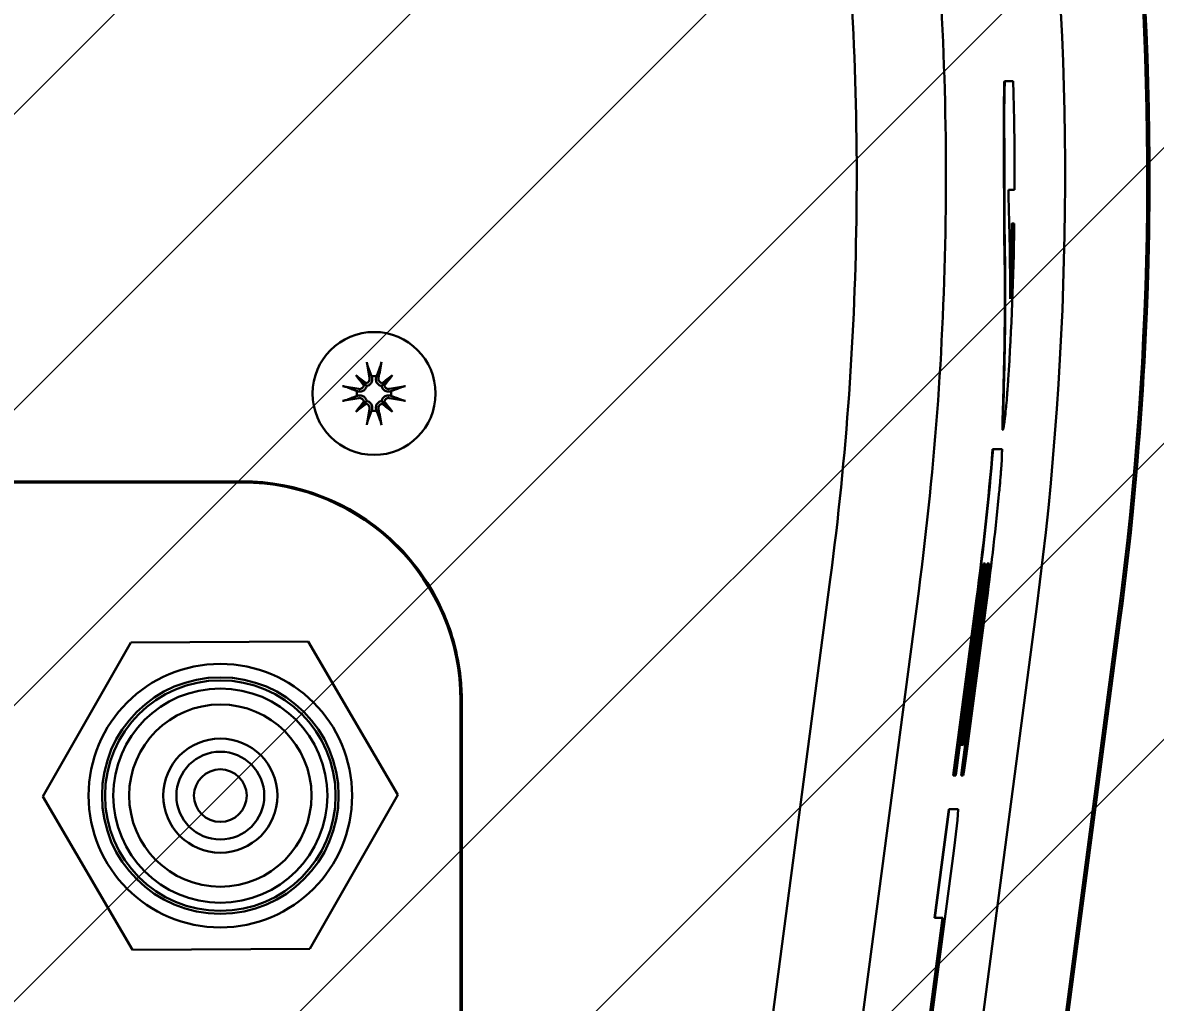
# Model space of a CAD drawing. Header units: millimetres. Extents: x 14 to 2348, y 26 to 1654.
# Drawn here: x 536.07 to 572.17, y 1004.41 to 1035.64 of the extents above; entities that cross this region are included whole.
import ezdxf

# ---------------------------------------------------------------- set-up
doc = ezdxf.new("R2010")
doc.units = ezdxf.units.MM
doc.header["$LTSCALE"] = 4
for name, color, linetype, lineweight in [('可見邊線(ISO)', 7, 'Continuous', 30), ('標註(ISO)', 7, 'Continuous', 9), ('草圖幾何圖形(ISO)', 7, 'Continuous', 30)]:
    doc.layers.add(name, color=color, linetype=linetype, lineweight=lineweight)
doc.layers.add('填充線', color=7, linetype='Continuous', lineweight=9, true_color=0x1e1e47)
doc.styles.add('temp', font='')
doc.styles.get('temp').set_extended_font_data('PMingLiU')
doc.dimstyles.new('工研院N500', dxfattribs={"dimscale": 4, "dimtxt": 3, "dimasz": 2.5, "dimexe": 1, "dimexo": 1, "dimgap": 0.762, "dimtad": 1, "dimdec": 3, "dimrnd": 1e-08, "dimdsep": 46, "dimtxsty": 'temp', "dimcen": 0.09, "dimdle": 10, "dimclrd": 1, "dimclre": 1, "dimclrt": 7, "dimazin": 2, "dimtfac": 0.666667, "dimtdec": 3, "dimtmove": 0, "dimatfit": 3, "dimfxl": 1, "dimtolj": 1, "dimlwd": 15, "dimlwe": 15, "dimarcsym": 0})

# ---------------------------------------------------------------- blocks, each defined once
blk = doc.blocks.new('*D75')
at = {"layer": 'Defpoints', "color": 0, "linetype": 'Continuous', "transparency": 16777216}
for p in [(528.152, 981.463), (870.28, 861.448), (528.152, 841.521), (635.613, 751.351)]:
    blk.add_point(p, dxfattribs=at)
at = {"layer": '標註(ISO)', "color": 1, "linetype": 'Continuous', "lineweight": 15, "transparency": 16777216}
for p, q in [((528.152, 985.463), (528.152, 1188.229)), ((638.677, 748.78), (793.746, 618.662))]:
    blk.add_line(p, q, dxfattribs=at)
blk.add_arc((528.152, 841.521), 342.708, 321.67191, 88.32809, dxfattribs=at)
at = {"layer": '標註(ISO)', "color": 1, "linetype": 'Continuous', "transparency": 16777216}
for points in [[(538.127, 1182.417), (538.175, 1185.75), (528.152, 1184.229)], [(798.289, 627.934), (795.705, 630.039), (790.682, 621.233)]]:
    blk.add_solid(points, dxfattribs=at)
at = {"layer": '標註(ISO)', "color": 7, "linetype": 'Continuous', "lineweight": 18, "transparency": 16777216, "insert": (847.895, 1005.573), "char_height": 12, "attachment_point": 1, "rotation": 295, "style": 'temp'}
blk.add_mtext('\\A1;130°', dxfattribs=at)
blk = doc.blocks.new('*D77')
at = {"layer": 'Defpoints', "color": 0, "linetype": 'Continuous', "transparency": 16777216}
for p in [(528.152, 983.766), (528.152, 981.666), (529.308, 979.913), (717.221, 955.991)]:
    blk.add_point(p, dxfattribs=at)
at = {"layer": '標註(ISO)', "color": 1, "linetype": 'Continuous', "lineweight": 15, "transparency": 16777216}
blk.add_line((531.51, 976.574), (635.388, 819.035), dxfattribs=at)
blk.add_arc((528.152, 981.666), 190.804, 306.4032, 86.9968, dxfattribs=at)
at = {"layer": '標註(ISO)', "color": 1, "linetype": 'Continuous', "transparency": 16777216}
for points in [[(538.105, 1170.543), (538.192, 1173.875), (528.152, 1172.471)], [(642.341, 826.729), (640.434, 829.463), (633.186, 822.374)]]:
    blk.add_solid(points, dxfattribs=at)
at = {"layer": '標註(ISO)', "color": 7, "linetype": 'Continuous', "lineweight": 18, "transparency": 16777216, "insert": (721.072, 1060.268), "char_height": 12, "attachment_point": 1, "rotation": 286.7, "style": 'temp'}
blk.add_mtext('\\A1;146.6°', dxfattribs=at)

msp = doc.modelspace()

# ---------------------------------------------------------------- hatches: boundary and pattern name
at = {"layer": '填充線'}
h = msp.add_hatch(dxfattribs=at)
h.set_pattern_fill('ANSI31', color=256, scale=53.34, style=0)
h.set_pattern_definition([(45, (-13.047, 389.5956), (-4.714634, 4.714634), [])])
edge = h.paths.add_edge_path()
edge.add_arc((421.12008, 751.35132), 140, 73.4166874, 220)
edge.add_arc((528.3663, 841.34159), 280, -40, 220, ccw=False)
edge.add_arc((635.61252, 751.35132), 140, 320, 466.5833126)
edge.add_arc((528.3663, 841.34159), 80.5, 33.2916563, 146.7083437)

# ---------------------------------------------------------------- linework, layer by layer
at = {"layer": '可見邊線(ISO)'}
for p, q in [((567.36937, 1033.77265), (567.35535, 1033.77265)), ((567.36937, 1033.77265), (567.63486, 1033.77265)), ((567.68089, 1030.30555), (567.48534, 1030.30555)), ((567.61041, 1029.23875), (567.59641, 1029.23875)), ((567.61041, 1029.23875), (567.66629, 1029.23875)), ((567.60443, 1029.14985), (567.59043, 1029.14985)), ((567.54077, 1026.83845), (567.5431, 1026.83845)), ((546.68186, 1024.40188), (546.96025, 1024.12349)), ((547.85074, 1024.40188), (547.57235, 1024.12349)), ((546.68186, 1023.233), (546.96025, 1023.51139)), ((547.85074, 1023.233), (547.57235, 1023.51139)), ((567.31436, 1022.66003), (567.30032, 1022.66003)), ((566.99533, 1022.03785), (566.98127, 1022.03785)), ((566.99533, 1022.03785), (567.28035, 1022.03785)), ((532.2163, 1021.01744), (543.0663, 1021.01744)), ((532.2163, 1020.98078), (543.0663, 1020.98078)), ((566.73865, 1018.39295), (566.68941, 1018.39295)), ((566.87465, 1018.39295), (566.80431, 1018.39295)), ((556.52602, 977.78489), (561.80694, 1017.89067)), ((559.34499, 977.4137), (564.62591, 1017.51948)), ((568.3901, 1017.02383), (563.10919, 976.91805)), ((565.73556, 1011.72545), (566.46657, 1017.27711)), ((565.74968, 1011.72545), (566.48045, 1017.27528)), ((566.54739, 1017.26647), (565.81777, 1011.72545)), ((565.97002, 1012.61445), (566.58197, 1017.26192)), ((565.98414, 1012.61445), (566.59585, 1017.26009)), ((566.00085, 1011.81435), (566.71583, 1017.24429)), ((566.01497, 1011.81435), (566.72972, 1017.24246)), ((566.66048, 1017.25158), (566.04989, 1012.61445)), ((566.79665, 1017.23365), (566.1416, 1012.25885)), ((570.9864, 1016.71863), (565.70549, 976.61285)), ((565.77818, 976.60328), (571.05909, 1016.70906)), ((565.77834, 976.56605), (571.05925, 1016.67183)), ((539.51161, 1015.88313), (536.70834, 1010.96836)), ((545.16957, 1015.91282), (539.51161, 1015.88313)), ((548.02425, 1011.02773), (545.16957, 1015.91282)), ((550.02439, 1014.02269), (550.02439, 981.34214)), ((550.06105, 1014.02269), (550.06105, 981.34214)), ((565.98414, 1012.61445), (565.97002, 1012.61445)), ((566.04989, 1012.61445), (565.98414, 1012.61445)), ((566.1416, 1012.25885), (566.07837, 1011.81435)), ((565.7262, 1011.63655), (565.73556, 1011.72545)), ((565.74032, 1011.63655), (565.7262, 1011.63655)), ((565.74968, 1011.72545), (565.73556, 1011.72545)), ((565.74032, 1011.63655), (565.74968, 1011.72545)), ((565.80372, 1011.63655), (565.74032, 1011.63655)), ((565.81777, 1011.72545), (565.80372, 1011.63655)), ((565.98213, 1011.63655), (566.00085, 1011.81435)), ((565.99626, 1011.63655), (565.98213, 1011.63655)), ((565.99626, 1011.63655), (566.01497, 1011.81435)), ((566.04557, 1011.63655), (565.99626, 1011.63655)), ((566.01497, 1011.81435), (566.00085, 1011.81435)), ((566.07837, 1011.81435), (566.04557, 1011.63655)), ((536.70834, 1010.96836), (539.56303, 1006.08327)), ((545.22099, 1006.11295), (548.02425, 1011.02773)), ((565.12685, 1007.10265), (565.57167, 1010.48085)), ((565.14098, 1007.10265), (565.5858, 1010.48085)), ((565.57167, 1010.48085), (565.58573, 1010.56975)), ((565.5858, 1010.48085), (565.57167, 1010.48085)), ((565.59985, 1010.56975), (565.58573, 1010.56975)), ((565.5858, 1010.48085), (565.59985, 1010.56975)), ((565.59985, 1010.56975), (565.88631, 1010.56975)), ((565.88631, 1010.56975), (565.86062, 1010.21415)), ((565.86062, 1010.21415), (565.78807, 1009.59185)), ((565.78807, 1009.59185), (565.7436, 1009.23625)), ((565.7436, 1009.23625), (564.72519, 1001.50195)), ((564.6102, 1001.23525), (565.37108, 1007.01375)), ((564.62432, 1001.23525), (565.38521, 1007.01375)), ((565.14098, 1007.10265), (565.12685, 1007.10265)), ((565.39456, 1007.10265), (565.14098, 1007.10265)), ((565.37108, 1007.01375), (565.38044, 1007.10265)), ((565.38521, 1007.01375), (565.37108, 1007.01375)), ((565.38521, 1007.01375), (565.39456, 1007.10265)), ((539.56303, 1006.08327), (545.22099, 1006.11295))]:
    msp.add_line(p, q, dxfattribs=at)
for centre, radius in [((547.2663, 1023.81744), 1.96), ((542.3663, 1010.99804), 4.2), ((542.3663, 1010.99804), 3.77055), ((542.3663, 1010.99804), 3.675), ((542.3663, 1010.99804), 3.4125), ((542.3663, 1010.99804), 2.905), ((542.3663, 1010.99804), 1.82), ((542.3663, 1010.99804), 1.4), ((542.3663, 1010.99804), 0.84)]:
    msp.add_circle(centre, radius, dxfattribs=at)
for centre, radius, start, end in [((464.25403, 1030.77257), 107.65367, 352.4987546, 6.3161923), ((464.25403, 1030.77257), 107.72699, 352.4987546, 6.3161923), ((464.25413, 1030.73592), 105.03486, 352.4987385, 6.3161921), ((464.25412, 1030.7359), 103.42766, 359.7615972, 1.6332391), ((464.25398, 1030.73537), 107.7272, 352.4987534, 0.2543599), ((464.25412, 1030.7359), 103.42766, 356.4103932, 359.1213408), ((464.25412, 1030.73592), 103.34848, 358.006622, 359.1206568), ((464.25412, 1030.7359), 103.36248, 357.8390562, 359.1207867), ((547.2663, 1023.81744), 0.55006, 82.104465, 97.895535), ((547.2663, 1023.81744), 0.55006, 172.104465, 187.895535), ((547.2663, 1023.81744), 0.55006, 352.104465, 7.895535), ((547.2663, 1023.81744), 0.55006, 262.104465, 277.895535), ((464.25412, 1030.73592), 103.09473, 352.4987393, 355.1602191), ((464.25412, 1030.7359), 103.10874, 352.4987498, 355.1608886), ((464.25412, 1030.7359), 103.42766, 352.4987498, 354.4340751), ((464.25412, 1030.7359), 103.17625, 352.4987498, 353.1292631), ((464.25412, 1030.73592), 103.21113, 352.4987392, 353.1315858), ((464.25412, 1030.7359), 103.22514, 352.4987498, 353.1325327), ((464.25412, 1030.7359), 103.29032, 352.4987498, 353.1368873), ((464.25412, 1030.73592), 103.34615, 352.4987392, 353.1406023), ((464.25412, 1030.7359), 103.36015, 352.4987498, 353.1415468)]:
    msp.add_arc(centre, radius, start, end, dxfattribs=at)
for centre, major_axis, ratio, start_param, end_param in [((464.25412, 1028.02369), (0.01861, -103.57588), 0.99965708, 1.62529049, 1.6261501), ((464.25412, 1033.44127), (-0.01857, -103.31423), 0.9996571, 1.53975915, 1.54062003), ((464.25412, 1026.74714), (0.0126, -103.36368), 0.99925513, 1.57155788, 1.60424684), ((464.25412, 1036.1677), (0.00933, 103.71601), 0.99862765, 4.64476307, 4.64562216), ((464.25412, 1036.16841), (-0.00932, -103.73005), 0.99862769, 1.50317253, 1.50403151), ((464.25412, 1025.3087), (0.00931, -103.62883), 0.99862764, 1.60778157, 1.60864004), ((547.51418, 1023.86564), (0.66635, -3.42662), 0.08715574, 4.41332035, 4.56725609), ((547.01842, 1023.86564), (0.66635, 3.42662), 0.08715574, 4.85752187, 5.01145761), ((547.65675, 1024.14143), (-2.21069, 2.6641), 0.17364818, 1.33077346, 1.45285674), ((546.9423, 1023.42699), (2.6641, -2.21069), 0.17364818, 1.68873592, 1.81081919), ((547.59029, 1023.42699), (2.6641, 2.21069), 0.17364818, 1.33077346, 1.45285674), ((546.87585, 1024.14143), (-2.21069, -2.6641), 0.17364818, 1.68873592, 1.81081919), ((547.21809, 1023.56956), (-3.42662, 0.66635), 0.08715574, 4.85752187, 5.01145761), ((546.85063, 1024.13045), (-0.09079, -0.07534), 0.86822375, 1.8313258, 2.31493563), ((546.95328, 1024.2331), (-0.07534, -0.09079), 0.86822375, 0.82665702, 1.31026685), ((547.57931, 1024.2331), (-0.07534, 0.09079), 0.86822375, 1.8313258, 2.31493563), ((547.68196, 1024.13045), (-0.09079, 0.07534), 0.86822375, 0.82665702, 1.31026685), ((547.3145, 1023.56956), (-3.42662, -0.66635), 0.08715574, 4.41332035, 4.56725609), ((547.21809, 1024.06532), (3.42662, 0.66635), 0.08715574, 4.41332035, 4.56725609), ((547.65675, 1023.49344), (2.21069, 2.6641), 0.17364818, 1.68873592, 1.81081919), ((546.9423, 1024.20789), (-2.6641, -2.21069), 0.17364818, 1.33077346, 1.45285674), ((546.85063, 1023.50443), (0.09079, -0.07534), 0.86822375, 0.82665702, 1.31026685), ((546.95328, 1023.40177), (0.07534, -0.09079), 0.86822375, 1.8313258, 2.31493563), ((547.57931, 1023.40177), (0.07534, 0.09079), 0.86822375, 0.82665702, 1.31026685), ((547.59029, 1024.20789), (-2.6641, 2.21069), 0.17364818, 1.68873592, 1.81081919), ((547.68196, 1023.50443), (0.09079, 0.07534), 0.86822375, 1.8313258, 2.31493563), ((546.87585, 1023.49344), (2.21069, -2.6641), 0.17364818, 1.33077346, 1.45285674), ((547.3145, 1024.06532), (3.42662, -0.66635), 0.08715574, 4.85752187, 5.01145761), ((547.51418, 1023.76923), (-0.66635, -3.42662), 0.08715574, 4.85752187, 5.01145761), ((547.01842, 1023.76923), (-0.66635, 3.42662), 0.08715574, 4.41332035, 4.56725609)]:
    msp.add_ellipse(centre, major_axis=major_axis, ratio=ratio, start_param=start_param, end_param=end_param, dxfattribs=at)
for points, knots in [([(564.6259, 1017.51948), (564.89161, 1019.5374), (565.09641, 1021.56286), (565.38352, 1025.62213), (565.46585, 1027.655), (565.50792, 1031.72294), (565.46765, 1033.75707), (565.26455, 1037.82142), (565.10169, 1039.85068), (564.87777, 1041.87366)], [-3.48807305, -3.48807305, -3.48807305, -3.48807305, -2.61578513, -2.61578513, -1.74403513, -1.74403513, -0.87228625, -0.87228625, 0, 0, 0, 0]), ([(561.80694, 1017.89067), (562.32312, 1021.81082), (562.60294, 1025.75506), (562.68453, 1033.67348), (562.48752, 1037.62373), (562.05173, 1041.56086)], [-3.39885042, -3.39885042, -3.39885042, -3.39885042, -1.69764579, -1.69764579, 0, 0, 0, 0]), ([(567.30032, 1022.66004), (567.3001, 1022.66003), (567.29989, 1022.66027), (567.29808, 1022.66497), (567.29795, 1022.68625), (567.29654, 1022.71567), (567.29552, 1022.72393), (567.2941, 1022.73595), (567.29365, 1022.74139), (567.29322, 1022.76067), (567.29316, 1022.7661), (567.29311, 1022.77697), (567.29311, 1022.7823), (567.29317, 1022.79485), (567.29323, 1022.80225), (567.29352, 1022.82603), (567.29383, 1022.84379), (567.2952, 1022.90937), (567.29676, 1022.96638), (567.30377, 1023.20685), (567.31031, 1023.39086), (567.31996, 1023.70614), (567.32188, 1023.84294), (567.3329, 1024.30799), (567.33974, 1024.55318), (567.35618, 1025.21823), (567.36066, 1025.61374), (567.36392, 1025.87898), (567.36598, 1026.05572), (567.36921, 1026.58086), (567.36972, 1026.69302), (567.37005, 1026.8955), (567.37005, 1026.96445), (567.36983, 1027.10587), (567.36961, 1027.17839), (567.36865, 1027.39792), (567.36756, 1027.5496), (567.3641, 1027.92548), (567.36177, 1028.17115), (567.35462, 1028.56925), (567.35266, 1028.54428), (567.35101, 1028.85485), (567.35074, 1028.91734), (567.3492, 1029.06652), (567.34859, 1029.10656), (567.34833, 1029.18675), (567.34841, 1029.21204), (567.34852, 1029.24688), (567.34853, 1029.25154), (567.34861, 1029.27765), (567.34865, 1029.2965), (567.34853, 1029.33672), (567.34839, 1029.3534), (567.34793, 1029.39171), (567.34761, 1029.40904), (567.34653, 1029.47613), (567.34596, 1029.52283), (567.34504, 1029.57884), (567.34489, 1029.59), (567.3448, 1029.61937), (567.34483, 1029.63335), (567.34531, 1029.80667), (567.34478, 1029.9565), (567.34398, 1030.18026), (567.34224, 1030.58301), (567.34168, 1030.92971), (567.34088, 1031.19069), (567.34045, 1031.27834), (567.34036, 1031.32748), (567.34079, 1031.46546), (567.34093, 1031.55858), (567.34069, 1031.6871), (567.3392, 1032.09722), (567.33877, 1032.18367), (567.33886, 1032.19059), (567.33956, 1032.34261), (567.33925, 1032.48442), (567.33893, 1032.63212), (567.33864, 1032.75964), (567.33843, 1032.81572), (567.33827, 1032.8339), (567.3381, 1032.8701), (567.3381, 1032.88285), (567.33823, 1032.91204), (567.33839, 1032.92658), (567.33883, 1032.95837), (567.33907, 1032.97119), (567.34225, 1033.14303), (567.34267, 1033.33561), (567.34802, 1033.54611), (567.3541, 1033.73082), (567.35536, 1033.77265)], [1.61277202, 1.61277202, 1.61277202, 1.61277202, 1.63137216, 1.63137216, 1.78824233, 1.78824233, 1.89052399, 1.89052399, 2.10675221, 2.10675221, 2.18070455, 2.18070455, 2.24390281, 2.24390281, 2.32275892, 2.32275892, 2.48801863, 2.48801863, 2.91383247, 2.91383247, 4.37904987, 4.37904987, 7.7423557, 7.7423557, 10.80483458, 10.80483458, 18.1134671, 18.1134671, 43.09567114, 43.09567114, 52.22445816, 52.22445816, 57.25777766, 57.25777766, 62.49835425, 62.49835425, 73.49649078, 73.49649078, 91.1469557, 91.1469557, 104.91155601, 104.91155601, 109.24683754, 109.24683754, 112.49827474, 112.49827474, 114.48491871, 114.48491871, 114.79532682, 114.79532682, 116.24637041, 116.24637041, 117.54779281, 117.54779281, 119.32036806, 119.32036806, 122.4027046, 122.4027046, 123.30155448, 123.30155448, 124.04274675, 124.04274675, 131.02300483, 131.02300483, 134.22602121, 134.22602121, 135.1030666, 135.1030666, 136.17382565, 136.17382565, 138.35676882, 138.35676882, 139.131628, 139.131628, 139.47209512, 139.47209512, 141.4553902, 141.4553902, 141.61912124, 141.61912124, 141.77369518, 141.77369518, 141.90999321, 141.90999321, 142.07217093, 142.07217093, 142.30672671, 142.30672671, 143.6079731, 143.6079731, 144.5731377, 144.5731377, 144.5731377, 144.5731377]), ([(567.47887, 1024.26035), (567.47726, 1024.23869), (567.47551, 1024.21499), (567.46996, 1024.14071), (567.46875, 1024.12476), (567.46061, 1024.01696), (567.45452, 1023.93867), (567.43554, 1023.69232), (567.43502, 1023.67621), (567.41189, 1023.42987), (567.40373, 1023.34173), (567.39109, 1023.20311), (567.38701, 1023.15918), (567.37652, 1023.06029), (567.3723, 1023.03258), (567.36361, 1022.97533), (567.35936, 1022.94484), (567.34406, 1022.83009), (567.33598, 1022.79182), (567.32199, 1022.69639), (567.31899, 1022.67577), (567.31232, 1022.6473), (567.31234, 1022.67606), (567.30994, 1022.73263), (567.30812, 1022.72604), (567.30479, 1022.85926), (567.32106, 1023.28764), (567.33487, 1023.72887), (567.33617, 1023.85966), (567.35054, 1024.45235), (567.35892, 1024.70444), (567.37323, 1025.45477), (567.37709, 1025.76216), (567.38262, 1026.437), (567.38348, 1026.60082), (567.38491, 1027.26695), (567.3813, 1027.66171), (567.37277, 1028.3453), (567.37206, 1028.3957), (567.36884, 1028.5156), (567.36736, 1028.54914), (567.36549, 1028.72692), (567.3653, 1028.82869), (567.36378, 1029.02508), (567.36306, 1029.06784), (567.36211, 1029.18422), (567.36251, 1029.22475), (567.3628, 1029.37685), (567.36077, 1029.4772), (567.35914, 1029.57279), (567.35898, 1029.58306), (567.35871, 1029.62392), (567.35901, 1029.64867), (567.35899, 1029.75298), (567.35893, 1029.7843), (567.35881, 1029.89318), (567.35871, 1029.95438), (567.35837, 1030.07059), (567.35816, 1030.1259), (567.35737, 1030.29043), (567.35664, 1030.58903), (567.35624, 1030.67692), (567.35618, 1030.69088), (567.35607, 1030.71347), (567.35603, 1030.72015), (567.35593, 1030.73911), (567.35592, 1030.74094), (567.35587, 1030.75184), (567.35586, 1030.75434), (567.35585, 1030.76795), (567.35586, 1030.78029), (567.35586, 1030.85569), (567.35575, 1030.89947), (567.35561, 1030.9848), (567.35539, 1031.06036), (567.35447, 1031.2954), (567.35433, 1031.31479), (567.35465, 1031.41784), (567.3549, 1031.47116), (567.3548, 1031.71952), (567.35436, 1031.87274), (567.35342, 1032.0809), (567.35315, 1032.11562), (567.35272, 1032.18865), (567.35291, 1032.18593), (567.35315, 1032.26981), (567.35317, 1032.3113), (567.35315, 1032.39656), (567.35313, 1032.44296), (567.35308, 1032.56233), (567.35297, 1032.62213), (567.35264, 1032.7486), (567.35264, 1032.76594), (567.35242, 1032.81648), (567.35229, 1032.83298), (567.35168, 1032.9536), (567.35354, 1032.96873), (567.35522, 1033.10959), (567.35546, 1033.14125), (567.35777, 1033.41214), (567.35952, 1033.45552), (567.36628, 1033.66713), (567.36745, 1033.70901), (567.36937, 1033.77265)], [-0.769765196, -0.769765196, -0.769765196, -0.769765196, -0.769231971, -0.769231971, -0.768711335, -0.768711335, -0.767245162, -0.767245162, -0.764218805, -0.764218805, -0.762656274, -0.762656274, -0.761878908, -0.761878908, -0.760699855, -0.760699855, -0.759726037, -0.759726037, -0.757341035, -0.757341035, -0.756467179, -0.756467179, -0.754794677, -0.754794677, -0.752616313, -0.752616313, -0.744402347, -0.744402347, -0.732314639, -0.732314639, -0.71884472, -0.71884472, -0.708953962, -0.708953962, -0.702109099, -0.702109099, -0.68472641, -0.68472641, -0.67626056, -0.67626056, -0.669182098, -0.669182098, -0.662708676, -0.662708676, -0.657137032, -0.657137032, -0.649013433, -0.649013433, -0.633501827, -0.633501827, -0.63123084, -0.63123084, -0.626494559, -0.626494559, -0.624542455, -0.624542455, -0.622063818, -0.622063818, -0.619813582, -0.619813582, -0.615342826, -0.615342826, -0.614498922, -0.614498922, -0.613977756, -0.613977756, -0.613563612, -0.613563612, -0.612903903, -0.612903903, -0.611769406, -0.611769406, -0.606912697, -0.606912697, -0.586122505, -0.586122505, -0.545567919, -0.545567919, -0.508144207, -0.508144207, -0.448345684, -0.448345684, -0.426383491, -0.426383491, -0.391902963, -0.391902963, -0.368612159, -0.368612159, -0.352326666, -0.352326666, -0.336300747, -0.336300747, -0.318364263, -0.318364263, -0.305030288, -0.305030288, -0.221993942, -0.221993942, -0.198975454, -0.198975454, -0.067766425, -0.067766425, 0, 0, 0, 0]), ([(547.0589, 1024.70659), (547.05722, 1024.71096), (547.05514, 1024.71743), (547.05085, 1024.73236), (547.04787, 1024.74401), (547.04283, 1024.76571), (547.03988, 1024.77958), (547.03584, 1024.80036), (547.03399, 1024.81057), (547.03246, 1024.81973)], [0.0475683219, 0.0475683219, 0.0475683219, 0.0475683219, 0.0518037472, 0.0518037472, 0.0569688414, 0.0569688414, 0.0621348202, 0.0621348202, 0.0660399938, 0.0660399938, 0.0660399938, 0.0660399938]), ([(547.50014, 1024.81973), (547.49861, 1024.81057), (547.49676, 1024.80036), (547.49272, 1024.77958), (547.48977, 1024.76571), (547.48472, 1024.74401), (547.48174, 1024.73236), (547.47746, 1024.71743), (547.47538, 1024.71096), (547.4737, 1024.70659)], [0.0168342393, 0.0168342393, 0.0168342393, 0.0168342393, 0.0207394129, 0.0207394129, 0.0259053918, 0.0259053918, 0.0310704859, 0.0310704859, 0.0353059113, 0.0353059113, 0.0353059113, 0.0353059113]), ([(547.1223, 1024.30375), (547.12528, 1024.28729), (547.12522, 1024.26909), (547.11778, 1024.23417), (547.1104, 1024.21746), (547.09147, 1024.18983), (547.07872, 1024.17701), (547.04918, 1024.15751), (547.03238, 1024.15082), (547.01407, 1024.14718), (547.01207, 1024.14683), (547.01004, 1024.14652)], [0, 0, 0, 0, 0.0072458737, 0.0072458737, 0.0144917474, 0.0144917474, 0.0216328704, 0.0216328704, 0.0287739933, 0.0287739933, 0.0296410879, 0.0296410879, 0.0296410879, 0.0296410879]), ([(547.20123, 1024.3191), (547.20316, 1024.31117), (547.20461, 1024.30322), (547.20812, 1024.27557), (547.20795, 1024.25375), (547.2007, 1024.21082), (547.19363, 1024.18971), (547.17612, 1024.15521), (547.16508, 1024.13871), (547.13797, 1024.10923), (547.12188, 1024.09625), (547.0889, 1024.07652), (547.06986, 1024.06848), (547.04201, 1024.06134), (547.03348, 1024.05973), (547.02508, 1024.05866)], [0.1207276167, 0.1207276167, 0.1207276167, 0.1207276167, 0.1245879817, 0.1245879817, 0.1342557864, 0.1342557864, 0.1439235912, 0.1439235912, 0.152159121, 0.152159121, 0.1603946507, 0.1603946507, 0.1686301804, 0.1686301804, 0.1722209962, 0.1722209962, 0.1722209962, 0.1722209962]), ([(547.50752, 1024.05866), (547.49911, 1024.05973), (547.49059, 1024.06134), (547.46274, 1024.06848), (547.44369, 1024.07652), (547.41071, 1024.09625), (547.39463, 1024.10923), (547.36752, 1024.13871), (547.35648, 1024.15521), (547.33897, 1024.18971), (547.33189, 1024.21082), (547.32464, 1024.25375), (547.32448, 1024.27557), (547.32698, 1024.29533), (547.32799, 1024.30322), (547.32944, 1024.31117), (547.33137, 1024.3191)], [-0.0476330145, -0.0476330145, -0.0476330145, -0.0476330145, -0.0440421987, -0.0440421987, -0.035806669, -0.035806669, -0.0275711393, -0.0275711393, -0.0193356095, -0.0193356095, -0.0096678048, -0.0096678048, 0, 0, 0, 0.003860365, 0.003860365, 0.003860365, 0.003860365]), ([(547.52255, 1024.14652), (547.51189, 1024.14814), (547.50116, 1024.15112), (547.47465, 1024.16218), (547.45972, 1024.17239), (547.43603, 1024.19593), (547.42571, 1024.21085), (547.41188, 1024.24352), (547.40838, 1024.26125), (547.40803, 1024.28631), (547.40872, 1024.29505), (547.4103, 1024.30375)], [0.0172141153, 0.0172141153, 0.0172141153, 0.0172141153, 0.0216673994, 0.0216673994, 0.0288082122, 0.0288082122, 0.0359902002, 0.0359902002, 0.0431721882, 0.0431721882, 0.046823968, 0.046823968, 0.046823968, 0.046823968]), ([(546.26401, 1024.05128), (546.27317, 1024.04975), (546.28338, 1024.0479), (546.30415, 1024.04386), (546.31803, 1024.04091), (546.33973, 1024.03587), (546.35138, 1024.03288), (546.36631, 1024.0286), (546.37278, 1024.02652), (546.37715, 1024.02484)], [0.0168342393, 0.0168342393, 0.0168342393, 0.0168342393, 0.0207394129, 0.0207394129, 0.0259053918, 0.0259053918, 0.0310704859, 0.0310704859, 0.0353059113, 0.0353059113, 0.0353059113, 0.0353059113]), ([(547.02508, 1024.05866), (547.02401, 1024.05025), (547.0224, 1024.04173), (547.01525, 1024.01388), (547.00722, 1023.99483), (546.98749, 1023.96185), (546.97451, 1023.94577), (546.94503, 1023.91866), (546.92852, 1023.90762), (546.89403, 1023.89011), (546.87292, 1023.88304), (546.82999, 1023.87578), (546.80816, 1023.87562), (546.7884, 1023.87813), (546.78051, 1023.87913), (546.77256, 1023.88058), (546.76464, 1023.88251)], [-0.0476330145, -0.0476330145, -0.0476330145, -0.0476330145, -0.0440421987, -0.0440421987, -0.035806669, -0.035806669, -0.0275711393, -0.0275711393, -0.0193356095, -0.0193356095, -0.0096678048, -0.0096678048, 0, 0, 0, 0.003860365, 0.003860365, 0.003860365, 0.003860365]), ([(546.93722, 1024.07369), (546.93559, 1024.06303), (546.93262, 1024.0523), (546.92155, 1024.02579), (546.91135, 1024.01086), (546.88781, 1023.98717), (546.87288, 1023.97685), (546.84022, 1023.96302), (546.82248, 1023.95952), (546.79742, 1023.95917), (546.78869, 1023.95986), (546.77999, 1023.96144)], [0.0172141153, 0.0172141153, 0.0172141153, 0.0172141153, 0.0216673994, 0.0216673994, 0.0288082122, 0.0288082122, 0.0359902002, 0.0359902002, 0.0431721882, 0.0431721882, 0.046823968, 0.046823968, 0.046823968, 0.046823968]), ([(546.96025, 1024.12349), (546.96471, 1024.11903), (546.96878, 1024.11496), (546.99249, 1024.09125), (547.00873, 1024.075), (547.02472, 1024.05902), (547.0249, 1024.05884), (547.02508, 1024.05866)], [-2.828207794, -2.828207794, -2.828207794, -2.828207794, -2.812267488, -2.812267488, -2.724384129, -2.724384129, -2.723378434, -2.723378434, -2.723378434, -2.723378434]), ([(547.57235, 1024.12349), (547.56789, 1024.11903), (547.56382, 1024.11496), (547.54011, 1024.09125), (547.52386, 1024.075), (547.50788, 1024.05902), (547.5077, 1024.05884), (547.50752, 1024.05866)], [-2.828207794, -2.828207794, -2.828207794, -2.828207794, -2.812267488, -2.812267488, -2.724384129, -2.724384129, -2.723378434, -2.723378434, -2.723378434, -2.723378434]), ([(547.76796, 1023.88251), (547.76003, 1023.88058), (547.75208, 1023.87913), (547.72443, 1023.87562), (547.70261, 1023.87578), (547.65968, 1023.88304), (547.63857, 1023.89011), (547.60407, 1023.90762), (547.58757, 1023.91866), (547.55809, 1023.94577), (547.54511, 1023.96185), (547.52538, 1023.99483), (547.51734, 1024.01388), (547.5102, 1024.04173), (547.50859, 1024.05025), (547.50752, 1024.05866)], [0.1207276167, 0.1207276167, 0.1207276167, 0.1207276167, 0.1245879817, 0.1245879817, 0.1342557864, 0.1342557864, 0.1439235912, 0.1439235912, 0.152159121, 0.152159121, 0.1603946507, 0.1603946507, 0.1686301804, 0.1686301804, 0.1722209962, 0.1722209962, 0.1722209962, 0.1722209962]), ([(547.75261, 1023.96144), (547.73614, 1023.95845), (547.71795, 1023.95851), (547.68303, 1023.96595), (547.66632, 1023.97333), (547.63868, 1023.99227), (547.62587, 1024.00502), (547.60637, 1024.03456), (547.59968, 1024.05136), (547.59604, 1024.06966), (547.59569, 1024.07167), (547.59538, 1024.07369)], [0, 0, 0, 0, 0.0072458737, 0.0072458737, 0.0144917474, 0.0144917474, 0.0216328704, 0.0216328704, 0.0287739933, 0.0287739933, 0.0296410879, 0.0296410879, 0.0296410879, 0.0296410879]), ([(548.15545, 1024.02484), (548.15982, 1024.02652), (548.16629, 1024.0286), (548.18122, 1024.03288), (548.19287, 1024.03587), (548.21457, 1024.04091), (548.22844, 1024.04386), (548.24922, 1024.0479), (548.25943, 1024.04975), (548.26859, 1024.05128)], [0.0475683219, 0.0475683219, 0.0475683219, 0.0475683219, 0.0518037472, 0.0518037472, 0.0569688414, 0.0569688414, 0.0621348202, 0.0621348202, 0.0660399938, 0.0660399938, 0.0660399938, 0.0660399938]), ([(546.37715, 1023.61004), (546.37278, 1023.60836), (546.36631, 1023.60628), (546.35138, 1023.60199), (546.33973, 1023.59901), (546.31803, 1023.59397), (546.30415, 1023.59102), (546.28338, 1023.58698), (546.27317, 1023.58513), (546.26401, 1023.5836)], [0.0475683219, 0.0475683219, 0.0475683219, 0.0475683219, 0.0518037472, 0.0518037472, 0.0569688414, 0.0569688414, 0.0621348202, 0.0621348202, 0.0660399938, 0.0660399938, 0.0660399938, 0.0660399938]), ([(546.76464, 1023.75237), (546.77256, 1023.7543), (546.78051, 1023.75575), (546.80816, 1023.75926), (546.82999, 1023.75909), (546.87292, 1023.75184), (546.89403, 1023.74477), (546.92852, 1023.72726), (546.94503, 1023.71622), (546.97451, 1023.68911), (546.98749, 1023.67302), (547.00722, 1023.64004), (547.01525, 1023.621), (547.0224, 1023.59315), (547.02401, 1023.58462), (547.02508, 1023.57622)], [0.1207276167, 0.1207276167, 0.1207276167, 0.1207276167, 0.1245879817, 0.1245879817, 0.1342557864, 0.1342557864, 0.1439235912, 0.1439235912, 0.152159121, 0.152159121, 0.1603946507, 0.1603946507, 0.1686301804, 0.1686301804, 0.1722209962, 0.1722209962, 0.1722209962, 0.1722209962]), ([(546.77999, 1023.67344), (546.79645, 1023.67642), (546.81465, 1023.67636), (546.84956, 1023.66892), (546.86628, 1023.66154), (546.89391, 1023.64261), (546.90673, 1023.62986), (546.92623, 1023.60032), (546.93291, 1023.58352), (546.93656, 1023.56522), (546.93691, 1023.56321), (546.93722, 1023.56118)], [0, 0, 0, 0, 0.0072458737, 0.0072458737, 0.0144917474, 0.0144917474, 0.0216328704, 0.0216328704, 0.0287739933, 0.0287739933, 0.0296410879, 0.0296410879, 0.0296410879, 0.0296410879]), ([(546.96025, 1023.51139), (546.96471, 1023.51585), (546.96878, 1023.51992), (546.99249, 1023.54363), (547.00873, 1023.55987), (547.02472, 1023.57586), (547.0249, 1023.57604), (547.02508, 1023.57622)], [-2.828207794, -2.828207794, -2.828207794, -2.828207794, -2.812267488, -2.812267488, -2.724384129, -2.724384129, -2.723378434, -2.723378434, -2.723378434, -2.723378434]), ([(547.01004, 1023.48836), (547.02071, 1023.48673), (547.03143, 1023.48376), (547.05795, 1023.47269), (547.07288, 1023.46249), (547.09657, 1023.43895), (547.10689, 1023.42402), (547.12072, 1023.39136), (547.12422, 1023.37362), (547.12456, 1023.34856), (547.12388, 1023.33983), (547.1223, 1023.33113)], [0.0172141153, 0.0172141153, 0.0172141153, 0.0172141153, 0.0216673994, 0.0216673994, 0.0288082122, 0.0288082122, 0.0359902002, 0.0359902002, 0.0431721882, 0.0431721882, 0.046823968, 0.046823968, 0.046823968, 0.046823968]), ([(547.02508, 1023.57622), (547.03348, 1023.57515), (547.04201, 1023.57354), (547.06986, 1023.56639), (547.0889, 1023.55836), (547.12188, 1023.53863), (547.13797, 1023.52565), (547.16508, 1023.49617), (547.17612, 1023.47967), (547.19363, 1023.44517), (547.2007, 1023.42406), (547.20795, 1023.38113), (547.20812, 1023.3593), (547.20561, 1023.33954), (547.20461, 1023.33165), (547.20316, 1023.32371), (547.20123, 1023.31578)], [-0.0476330145, -0.0476330145, -0.0476330145, -0.0476330145, -0.0440421987, -0.0440421987, -0.035806669, -0.035806669, -0.0275711393, -0.0275711393, -0.0193356095, -0.0193356095, -0.0096678048, -0.0096678048, 0, 0, 0, 0.003860365, 0.003860365, 0.003860365, 0.003860365]), ([(547.33137, 1023.31578), (547.32944, 1023.32371), (547.32799, 1023.33165), (547.32448, 1023.3593), (547.32464, 1023.38113), (547.33189, 1023.42406), (547.33897, 1023.44517), (547.35648, 1023.47967), (547.36752, 1023.49617), (547.39463, 1023.52565), (547.41071, 1023.53863), (547.44369, 1023.55836), (547.46274, 1023.56639), (547.49059, 1023.57354), (547.49911, 1023.57515), (547.50752, 1023.57622)], [0.1207276167, 0.1207276167, 0.1207276167, 0.1207276167, 0.1245879817, 0.1245879817, 0.1342557864, 0.1342557864, 0.1439235912, 0.1439235912, 0.152159121, 0.152159121, 0.1603946507, 0.1603946507, 0.1686301804, 0.1686301804, 0.1722209962, 0.1722209962, 0.1722209962, 0.1722209962]), ([(547.4103, 1023.33113), (547.40731, 1023.34759), (547.40737, 1023.36579), (547.41481, 1023.4007), (547.42219, 1023.41742), (547.44113, 1023.44505), (547.45388, 1023.45787), (547.48342, 1023.47737), (547.50022, 1023.48405), (547.51852, 1023.4877), (547.52053, 1023.48805), (547.52255, 1023.48836)], [0, 0, 0, 0, 0.0072458737, 0.0072458737, 0.0144917474, 0.0144917474, 0.0216328704, 0.0216328704, 0.0287739933, 0.0287739933, 0.0296410879, 0.0296410879, 0.0296410879, 0.0296410879]), ([(547.50752, 1023.57622), (547.50859, 1023.58462), (547.5102, 1023.59315), (547.51734, 1023.621), (547.52538, 1023.64004), (547.54511, 1023.67302), (547.55809, 1023.68911), (547.58757, 1023.71622), (547.60407, 1023.72726), (547.63857, 1023.74477), (547.65968, 1023.75184), (547.70261, 1023.75909), (547.72443, 1023.75926), (547.74419, 1023.75675), (547.75208, 1023.75575), (547.76003, 1023.7543), (547.76796, 1023.75237)], [-0.0476330145, -0.0476330145, -0.0476330145, -0.0476330145, -0.0440421987, -0.0440421987, -0.035806669, -0.035806669, -0.0275711393, -0.0275711393, -0.0193356095, -0.0193356095, -0.0096678048, -0.0096678048, 0, 0, 0, 0.003860365, 0.003860365, 0.003860365, 0.003860365]), ([(547.57235, 1023.51139), (547.56789, 1023.51585), (547.56382, 1023.51992), (547.54011, 1023.54363), (547.52386, 1023.55987), (547.50788, 1023.57586), (547.5077, 1023.57604), (547.50752, 1023.57622)], [-2.828207794, -2.828207794, -2.828207794, -2.828207794, -2.812267488, -2.812267488, -2.724384129, -2.724384129, -2.723378434, -2.723378434, -2.723378434, -2.723378434]), ([(547.59538, 1023.56118), (547.597, 1023.57185), (547.59998, 1023.58257), (547.61104, 1023.60909), (547.62125, 1023.62402), (547.64479, 1023.64771), (547.65971, 1023.65803), (547.69238, 1023.67186), (547.71011, 1023.67536), (547.73517, 1023.6757), (547.74391, 1023.67502), (547.75261, 1023.67344)], [0.0172141153, 0.0172141153, 0.0172141153, 0.0172141153, 0.0216673994, 0.0216673994, 0.0288082122, 0.0288082122, 0.0359902002, 0.0359902002, 0.0431721882, 0.0431721882, 0.046823968, 0.046823968, 0.046823968, 0.046823968]), ([(548.26859, 1023.5836), (548.25943, 1023.58513), (548.24922, 1023.58698), (548.22844, 1023.59102), (548.21457, 1023.59397), (548.19287, 1023.59901), (548.18122, 1023.60199), (548.16629, 1023.60628), (548.15982, 1023.60836), (548.15545, 1023.61004)], [0.0168342393, 0.0168342393, 0.0168342393, 0.0168342393, 0.0207394129, 0.0207394129, 0.0259053918, 0.0259053918, 0.0310704859, 0.0310704859, 0.0353059113, 0.0353059113, 0.0353059113, 0.0353059113]), ([(547.03246, 1022.81515), (547.03399, 1022.82431), (547.03584, 1022.83452), (547.03988, 1022.85529), (547.04283, 1022.86917), (547.04787, 1022.89087), (547.05085, 1022.90252), (547.05514, 1022.91745), (547.05722, 1022.92392), (547.0589, 1022.92829)], [0.0168342393, 0.0168342393, 0.0168342393, 0.0168342393, 0.0207394129, 0.0207394129, 0.0259053918, 0.0259053918, 0.0310704859, 0.0310704859, 0.0353059113, 0.0353059113, 0.0353059113, 0.0353059113]), ([(547.4737, 1022.92829), (547.47538, 1022.92392), (547.47746, 1022.91745), (547.48174, 1022.90252), (547.48472, 1022.89087), (547.48977, 1022.86917), (547.49272, 1022.85529), (547.49676, 1022.83452), (547.49861, 1022.82431), (547.50014, 1022.81515)], [0.0475683219, 0.0475683219, 0.0475683219, 0.0475683219, 0.0518037472, 0.0518037472, 0.0569688414, 0.0569688414, 0.0621348202, 0.0621348202, 0.0660399938, 0.0660399938, 0.0660399938, 0.0660399938]), ([(567.28035, 1022.03785), (567.27982, 1021.99847), (567.28064, 1021.98775), (567.27806, 1021.88527), (567.27454, 1021.80032), (567.27252, 1021.73345), (567.27252, 1021.7275), (567.26991, 1021.66376), (567.25964, 1021.51976), (567.25199, 1021.40766), (567.25081, 1021.38978), (567.24675, 1021.32811), (567.24438, 1021.29223), (567.23405, 1021.16186), (567.22766, 1021.08798), (567.21762, 1020.97295), (567.21546, 1020.9483), (567.20705, 1020.85085), (567.202, 1020.79289), (567.19553, 1020.72), (567.19461, 1020.70966), (567.19422, 1020.70526), (567.19418, 1020.70479), (567.19416, 1020.70447), (567.19415, 1020.7044), (567.19415, 1020.70435)], [-0.0247838888, -0.0247838888, -0.0247838888, -0.0247838888, -0.0220503753, -0.0220503753, -0.0190715914, -0.0190715914, -0.0178490127, -0.0178490127, -0.0126842257, -0.0126842257, -0.0112112746, -0.0112112746, -0.0082786994, -0.0082786994, -0.0052415509, -0.0052415509, -0.0034329116, -0.0034329116, -0.0007923657, -0.0007923657, -0.0001351886, -0.0001351886, -0.0000268788, -0.0000268788, 0, 0, 0, 0]), ([(543.0663, 1021.01744), (544.80884, 1021.01744), (546.51545, 1020.34742), (547.78602, 1019.18518), (548.50966, 1018.52325), (549.09403, 1017.70748), (549.48557, 1016.80557), (549.76493, 1016.16205), (549.9462, 1015.47562), (550.02113, 1014.77442), (550.04775, 1014.5253), (550.06105, 1014.27431), (550.06105, 1014.02269)], [0, 0, 0, 0, 0.47163576, 0.47163576, 0.47163576, 0.74024964, 0.74024964, 0.74024964, 0.93190672, 0.93190672, 0.93190672, 1, 1, 1, 1])]:
    msp.add_open_spline(points, degree=3, knots=knots, dxfattribs=at)
for points, weights in [([(547.0589, 1024.70659), (547.14092, 1024.49307), (547.19074, 1024.36228)], [1.00480921713, 1.03376991465, 1]), ([(547.34186, 1024.36228), (547.39167, 1024.49307), (547.4737, 1024.70659)], [1, 1.03376991465, 1.00480921713]), ([(547.19074, 1024.36228), (547.1962, 1024.33979), (547.20123, 1024.3191)], [1, 1.03935638703, 1.0783666465]), ([(547.33137, 1024.3191), (547.33639, 1024.33979), (547.34186, 1024.36228)], [1.07836664641, 1.03935638698, 1]), ([(546.72145, 1023.893), (546.59067, 1023.94281), (546.37715, 1024.02484)], [1, 1.03376991465, 1.00480921713]), ([(546.76464, 1023.88251), (546.74395, 1023.88753), (546.72145, 1023.893)], [1.07836664641, 1.03935638698, 1]), ([(547.81114, 1023.893), (547.78865, 1023.88753), (547.76796, 1023.88251)], [1, 1.03935638703, 1.0783666465]), ([(548.15545, 1024.02484), (547.94193, 1023.94281), (547.81114, 1023.893)], [1.00480921713, 1.03376991465, 1]), ([(546.37715, 1023.61004), (546.59067, 1023.69206), (546.72145, 1023.74188)], [1.00480921713, 1.03376991465, 1]), ([(546.72145, 1023.74188), (546.74395, 1023.74734), (546.76464, 1023.75237)], [1, 1.03935638703, 1.0783666465]), ([(547.76796, 1023.75237), (547.78865, 1023.74734), (547.81114, 1023.74188)], [1.07836664641, 1.03935638698, 1]), ([(547.81114, 1023.74188), (547.94193, 1023.69206), (548.15545, 1023.61004)], [1, 1.03376991465, 1.00480921713]), ([(547.19074, 1023.27259), (547.14092, 1023.14181), (547.0589, 1022.92829)], [1, 1.03376991465, 1.00480921713]), ([(547.20123, 1023.31578), (547.1962, 1023.29509), (547.19074, 1023.27259)], [1.07836664641, 1.03935638698, 1]), ([(547.34186, 1023.27259), (547.33639, 1023.29509), (547.33137, 1023.31578)], [1, 1.03935638703, 1.0783666465]), ([(547.4737, 1022.92829), (547.39167, 1023.14181), (547.34186, 1023.27259)], [1.00480921713, 1.03376991465, 1])]:
    msp.add_rational_spline(points, weights, degree=2, dxfattribs=at)
msp.add_open_spline([(543.0663, 1020.98078), (546.90916, 1020.98078), (550.02439, 1017.86555), (550.02439, 1014.02269)], degree=3, dxfattribs=at)
at = {"layer": '草圖幾何圖形(ISO)'}
msp.add_arc((528.3663, 841.34159), 280, 320, 220, dxfattribs=at)

# ---------------------------------------------------------------- dimensions: what is measured, and where the dimension line sits
at = {"layer": '標註(ISO)', "color": 1, "linetype": 'Continuous', "lineweight": 18, "true_color": 0xff0000}
for base, center, p1, p2, override, picture, middle in [((870.28014, 861.44803), (528.15208, 841.52134), (635.61252, 751.35132), (528.15208, 981.46331), {"dimgap": 0.762, "dimadec": 2, "dimtol": 0, "dimlim": 0, "dimtp": 0, "dimtm": 0, "dimtdec": 3}, '*D75', (838.75089, 986.35594)), ((717.22101, 955.99133), (528.15208, 981.66647), (529.30809, 979.91329), (528.15208, 983.76647), {"dimgap": 0.762, "dimse2": 1, "dimadec": 2, "dimtol": 0, "dimlim": 0, "dimtp": 0, "dimtm": 0, "dimtdec": 3}, '*D77', (710.90871, 1036.49608))]:
    dim = msp.add_angular_dim_3p(base=base, center=center, p1=p1, p2=p2, dimstyle='工研院N500', override=override, dxfattribs=at)
    dim.commit()
    dim.dimension.update_dxf_attribs({"geometry": picture, "text_midpoint": middle, "dimtype": 165})

doc.saveas('drawing.dxf')
